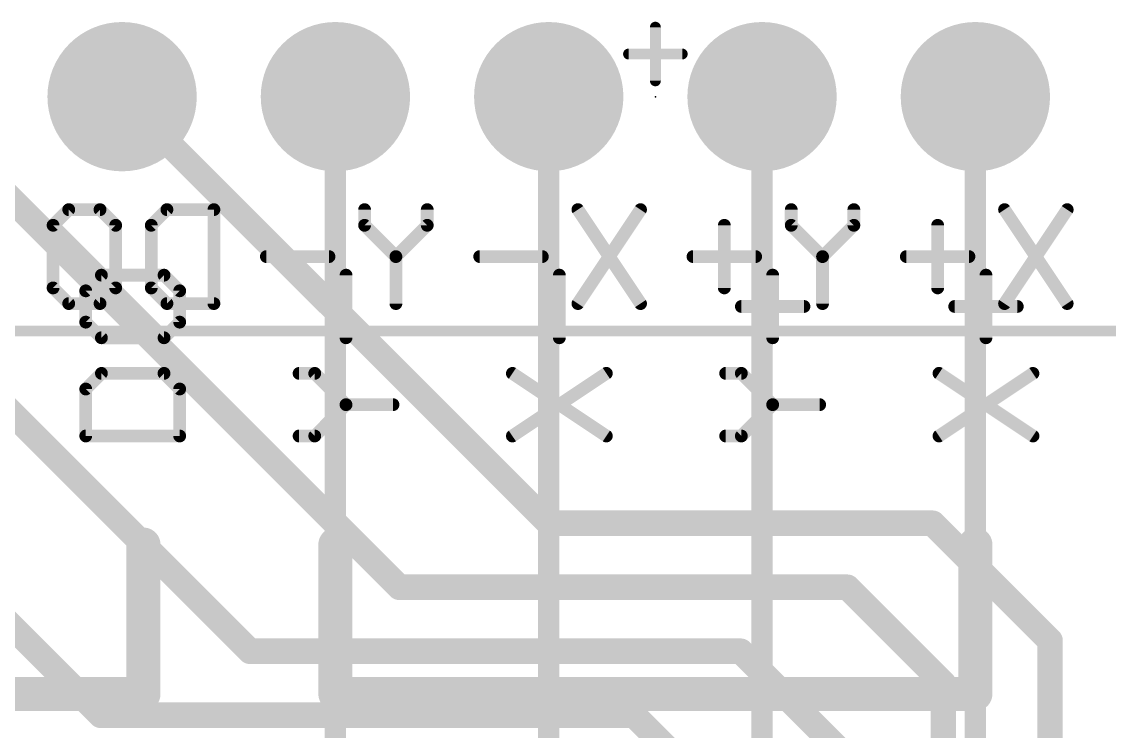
# Model space of a CAD drawing. Extents: x -37 to 43, y -51 to 71.
# Drawn here: x -7.54 to 5.4, y 42.74 to 51.18 of the extents above; entities that cross this region are included whole.
import ezdxf

# ---------------------------------------------------------------- set-up
doc = ezdxf.new("R2010")
doc.units = 0
for name, color, linetype in [('1', 12, 'CONTINUOUS'), ('16', 132, 'CONTINUOUS'), ('17', 110, 'CONTINUOUS'), ('21', 40, 'CONTINUOUS'), ('22', 6, 'CONTINUOUS'), ('23', 40, 'CONTINUOUS'), ('29', 253, 'CONTINUOUS'), ('47', 253, 'CONTINUOUS')]:
    doc.layers.add(name, color=color, linetype=linetype)

# ---------------------------------------------------------------- blocks, each defined once
blk = doc.blocks.new('ROUNDP')
at = {"const_width": 0.5}
blk.add_lwpolyline([(0, -0.25, 1), (0, 0.25, 1), (0, -0.25)], format="xyb", dxfattribs=at)

msp = doc.modelspace()

# ---------------------------------------------------------------- linework, layer by layer
at = {"layer": '1', "const_width": 0.3048}
for points in [[(-13.97, 50.292), (-6.604, 42.926)], [(-11.43, 50.292), (-4.826, 43.688)], [(-8.89, 50.292), (-3.048, 44.45)], [(-6.35, 50.292), (-1.27, 45.212)], [(-1.27, 45.212), (3.302, 45.212)], [(3.302, 45.212), (4.699, 43.815)], [(-3.048, 44.45), (2.286, 44.45)], [(2.286, 44.45), (3.429, 43.307)], [(4.699, 43.815), (4.699, 23.5712)], [(-4.826, 43.688), (1.016, 43.688)], [(1.016, 43.688), (2.159, 42.545)], [(3.429, 43.307), (3.429, 23.5712)], [(-6.604, 42.926), (-0.254, 42.926)], [(-0.254, 42.926), (0.889, 41.783)]]:
    msp.add_lwpolyline(points, dxfattribs=at)
at = {"layer": '1', "const_width": 0.1524}
for points in [[(-6.2961, 50.3459, 1), (-6.4039, 50.2381)], [(-1.27, 45.2882, 1), (-1.27, 45.1358)], [(-1.3239, 45.1581, 1), (-1.2161, 45.2659)], [(3.3559, 45.2659, 1), (3.2481, 45.1581)], [(3.302, 45.1358, 1), (3.302, 45.2882)], [(-3.048, 44.5262, 1), (-3.048, 44.3738)], [(-3.1019, 44.3961, 1), (-2.9941, 44.5039)], [(2.3399, 44.5039, 1), (2.2321, 44.3961)], [(2.286, 44.3738, 1), (2.286, 44.5262)], [(4.7752, 43.815, 1), (4.6228, 43.815)], [(4.6451, 43.7611, 1), (4.7529, 43.8689)], [(-4.826, 43.7642, 1), (-4.826, 43.6118)], [(-4.8799, 43.6341, 1), (-4.7721, 43.7419)], [(1.0699, 43.7419, 1), (0.9621, 43.6341)], [(1.016, 43.6118, 1), (1.016, 43.7642)], [(3.5052, 43.307, 1), (3.3528, 43.307)], [(3.3751, 43.2531, 1), (3.4829, 43.3609)], [(-6.604, 43.0022, 1), (-6.604, 42.8498)], [(-6.6579, 42.8721, 1), (-6.5501, 42.9799)], [(-0.2001, 42.9799, 1), (-0.3079, 42.8721)], [(-0.254, 42.8498, 1), (-0.254, 43.0022)]]:
    msp.add_lwpolyline(points, format="xyb", dxfattribs=at)
at = {"layer": '16', "const_width": 0.254}
for points in [[(-3.81, 11.938), (-3.81, 50.292)], [(-1.27, 11.938), (-1.27, 50.292)], [(1.27, 11.176), (1.27, 50.292)], [(3.81, 10.16), (3.81, 50.292)]]:
    msp.add_lwpolyline(points, dxfattribs=at)
at = {"layer": '16', "const_width": 0.127}
for points in [[(-3.7465, 50.292, 1), (-3.8735, 50.292)], [(-1.2065, 50.292, 1), (-1.3335, 50.292)], [(1.3335, 50.292, 1), (1.2065, 50.292)], [(3.8735, 50.292, 1), (3.7465, 50.292)]]:
    msp.add_lwpolyline(points, format="xyb", dxfattribs=at)
at = {"layer": '21'}
for points, const_width in [([(-6.7828, 47.9801), (-6.5963, 48.1665)], 0.1524), ([(-6.5963, 48.1665), (-5.8506, 48.1665)], 0.1524), ([(-5.8506, 47.4208), (-6.5963, 48.1665)], 0.1524), ([(-5.8506, 48.1665), (-5.6642, 47.9801)], 0.1524), ([(-3.6835, 47.4208), (-3.6835, 48.1665)], 0.1524), ([(-1.1435, 47.4208), (-1.1435, 48.1665)], 0.1524), ([(1.3965, 47.4208), (1.3965, 48.1665)], 0.1524), ([(3.9365, 47.4208), (3.9365, 48.1665)], 0.1524), ([(-6.7828, 47.6072), (-6.7828, 47.9801)], 0.1524), ([(-5.6642, 47.9801), (-5.6642, 47.6072)], 0.1524), ([(1.0237, 47.7936), (1.7694, 47.7936)], 0.1524), ([(3.5637, 47.7936), (4.3094, 47.7936)], 0.1524), ([(-6.5963, 47.4208), (-6.7828, 47.6072)], 0.1524), ([(-5.6642, 47.6072), (-5.8506, 47.4208)], 0.1524), ([(-5.8506, 47.4208), (-6.5963, 47.4208)], 0.1524), ([(-6.5963, 46.9971), (-6.7828, 46.8107)], 0.1524), ([(-5.8506, 46.9971), (-6.5963, 46.9971)], 0.1524), ([(-5.6642, 46.8107), (-5.8506, 46.9971)], 0.1524), ([(-4.0563, 46.9971), (-4.2428, 46.9971)], 0.1524), ([(-3.6835, 46.6243), (-4.0563, 46.9971)], 0.1524), ([(-1.7028, 46.2514), (-0.5842, 46.9971)], 0.1524), ([(-1.7028, 46.9971), (-0.5842, 46.2514)], 0.1524), ([(1.0237, 46.9971), (0.8372, 46.9971)], 0.1524), ([(1.3965, 46.6243), (1.0237, 46.9971)], 0.1524), ([(3.3772, 46.2514), (4.4958, 46.9971)], 0.1524), ([(3.3772, 46.9971), (4.4958, 46.2514)], 0.1524), ([(-6.7828, 46.8107), (-6.7828, 46.2514)], 0.1524), ([(-5.6642, 46.2514), (-5.6642, 46.8107)], 0.1524), ([(-4.0563, 46.2514), (-3.6835, 46.6243)], 0.1524), ([(-3.6835, 46.6243), (-3.1242, 46.6243)], 0.1524), ([(1.0237, 46.2514), (1.3965, 46.6243)], 0.1524), ([(1.3965, 46.6243), (1.9558, 46.6243)], 0.1524), ([(-6.7828, 46.2514), (-5.6642, 46.2514)], 0.1524), ([(-4.2428, 46.2514), (-4.0563, 46.2514)], 0.1524), ([(0.8372, 46.2514), (1.0237, 46.2514)], 0.1524), ([(-6.096, 43.18), (-6.096, 44.958)], 0.4064), ([(-3.81, 44.958), (-3.81, 43.18)], 0.4064), ([(3.81, 43.18), (3.81, 44.958)], 0.4064), ([(-24.13, 43.18), (-6.096, 43.18)], 0.4064), ([(-3.81, 43.18), (3.81, 43.18)], 0.4064)]:
    msp.add_lwpolyline(points, dxfattribs=dict(at, const_width=const_width))
for points, const_width in [([(-6.5963, 48.2046, 1), (-6.5963, 48.1284)], 0.0762), ([(-6.5694, 48.1934, 1), (-6.6233, 48.1396)], 0.0762), ([(-6.5694, 48.1396, 1), (-6.6233, 48.1934)], 0.0762), ([(-5.8237, 48.1934, 1), (-5.8776, 48.1396)], 0.0762), ([(-5.8506, 48.1284, 1), (-5.8506, 48.2046)], 0.0762), ([(-3.6454, 48.1665, 1), (-3.7216, 48.1665)], 0.0762), ([(-1.1054, 48.1665, 1), (-1.1816, 48.1665)], 0.0762), ([(1.4346, 48.1665, 1), (1.3584, 48.1665)], 0.0762), ([(3.9746, 48.1665, 1), (3.8984, 48.1665)], 0.0762), ([(-6.7447, 47.9801, 1), (-6.8209, 47.9801)], 0.0762), ([(-6.8097, 48.007, 1), (-6.7558, 47.9531)], 0.0762), ([(-5.6261, 47.9801, 1), (-5.7023, 47.9801)], 0.0762), ([(-5.6911, 47.9531, 1), (-5.6373, 48.007)], 0.0762), ([(1.0237, 47.8317, 1), (1.0237, 47.7555)], 0.0762), ([(1.7694, 47.7555, 1), (1.7694, 47.8317)], 0.0762), ([(3.5637, 47.8317, 1), (3.5637, 47.7555)], 0.0762), ([(4.3094, 47.7555, 1), (4.3094, 47.8317)], 0.0762), ([(-6.7558, 47.6342, 1), (-6.8097, 47.5803)], 0.0762), ([(-5.6373, 47.5803, 1), (-5.6911, 47.6342)], 0.0762), ([(-6.8209, 47.6072, 1), (-6.7447, 47.6072)], 0.0762), ([(-5.7023, 47.6072, 1), (-5.6261, 47.6072)], 0.0762), ([(-6.5963, 47.4589, 1), (-6.5963, 47.3827)], 0.0762), ([(-6.6233, 47.3939, 1), (-6.5694, 47.4477)], 0.0762), ([(-5.8776, 47.4477, 1), (-5.8237, 47.3939)], 0.0762), ([(-5.8776, 47.3939, 1), (-5.8237, 47.4477)], 0.0762), ([(-5.8506, 47.3827, 1), (-5.8506, 47.4589)], 0.0762), ([(-3.7216, 47.4208, 1), (-3.6454, 47.4208)], 0.0762), ([(-1.1816, 47.4208, 1), (-1.1054, 47.4208)], 0.0762), ([(1.3584, 47.4208, 1), (1.4346, 47.4208)], 0.0762), ([(3.8984, 47.4208, 1), (3.9746, 47.4208)], 0.0762), ([(-6.5963, 47.0352, 1), (-6.5963, 46.959)], 0.0762), ([(-6.5694, 46.9702, 1), (-6.6233, 47.024)], 0.0762), ([(-5.8237, 47.024, 1), (-5.8776, 46.9702)], 0.0762), ([(-5.8506, 46.959, 1), (-5.8506, 47.0352)], 0.0762), ([(-4.2428, 47.0352, 1), (-4.2428, 46.959)], 0.0762), ([(-4.0294, 47.024, 1), (-4.0833, 46.9702)], 0.0762), ([(-4.0563, 46.959, 1), (-4.0563, 47.0352)], 0.0762), ([(-1.6816, 47.0288, 1), (-1.7239, 46.9654)], 0.0762), ([(-0.5631, 46.9654, 1), (-0.6053, 47.0288)], 0.0762), ([(0.8372, 47.0352, 1), (0.8372, 46.959)], 0.0762), ([(1.0506, 47.024, 1), (0.9967, 46.9702)], 0.0762), ([(1.0237, 46.959, 1), (1.0237, 47.0352)], 0.0762), ([(3.3984, 47.0288, 1), (3.3561, 46.9654)], 0.0762), ([(4.5169, 46.9654, 1), (4.4747, 47.0288)], 0.0762), ([(-6.7447, 46.8107, 1), (-6.8209, 46.8107)], 0.0762), ([(-6.8097, 46.8376, 1), (-6.7558, 46.7837)], 0.0762), ([(-5.6261, 46.8107, 1), (-5.7023, 46.8107)], 0.0762), ([(-5.6911, 46.7837, 1), (-5.6373, 46.8376)], 0.0762), ([(-3.6835, 46.6624, 1), (-3.6835, 46.5862)], 0.0762), ([(-3.6565, 46.5973, 1), (-3.7104, 46.6512)], 0.0762), ([(-3.7104, 46.5973, 1), (-3.6565, 46.6512)], 0.0762), ([(-3.1242, 46.5862, 1), (-3.1242, 46.6624)], 0.0762), ([(1.3965, 46.6624, 1), (1.3965, 46.5862)], 0.0762), ([(1.4235, 46.5973, 1), (1.3696, 46.6512)], 0.0762), ([(1.3696, 46.5973, 1), (1.4235, 46.6512)], 0.0762), ([(1.9558, 46.5862, 1), (1.9558, 46.6624)], 0.0762), ([(-6.7828, 46.2895, 1), (-6.7828, 46.2133)], 0.0762), ([(-6.8209, 46.2514, 1), (-6.7447, 46.2514)], 0.0762), ([(-5.7023, 46.2514, 1), (-5.6261, 46.2514)], 0.0762), ([(-5.6642, 46.2133, 1), (-5.6642, 46.2895)], 0.0762), ([(-4.2428, 46.2895, 1), (-4.2428, 46.2133)], 0.0762), ([(-4.0833, 46.2783, 1), (-4.0294, 46.2245)], 0.0762), ([(-4.0563, 46.2133, 1), (-4.0563, 46.2895)], 0.0762), ([(-1.7239, 46.2831, 1), (-1.6816, 46.2197)], 0.0762), ([(-0.6053, 46.2197, 1), (-0.5631, 46.2831)], 0.0762), ([(0.8372, 46.2895, 1), (0.8372, 46.2133)], 0.0762), ([(0.9967, 46.2783, 1), (1.0506, 46.2245)], 0.0762), ([(1.0237, 46.2133, 1), (1.0237, 46.2895)], 0.0762), ([(3.3561, 46.2831, 1), (3.3984, 46.2197)], 0.0762), ([(4.4747, 46.2197, 1), (4.5169, 46.2831)], 0.0762), ([(-5.9944, 44.958, 1), (-6.1976, 44.958)], 0.2032), ([(-3.7084, 44.958, 1), (-3.9116, 44.958)], 0.2032), ([(3.9116, 44.958, 1), (3.7084, 44.958)], 0.2032), ([(-6.096, 43.0784, 1), (-6.096, 43.2816)], 0.2032), ([(-3.81, 43.2816, 1), (-3.81, 43.0784)], 0.2032), ([(3.81, 43.0784, 1), (3.81, 43.2816)], 0.2032), ([(-6.1976, 43.18, 1), (-5.9944, 43.18)], 0.2032), ([(-3.9116, 43.18, 1), (-3.7084, 43.18)], 0.2032), ([(3.7084, 43.18, 1), (3.9116, 43.18)], 0.2032)]:
    msp.add_lwpolyline(points, format="xyb", dxfattribs=dict(at, const_width=const_width))
at = {"layer": '22'}
for points, const_width in [([(-6.9855, 48.9468), (-7.1719, 48.7603)], 0.1524), ([(-6.6126, 48.9468), (-6.9855, 48.9468)], 0.1524), ([(-6.4262, 48.7603), (-6.6126, 48.9468)], 0.1524), ([(-6.0025, 48.7603), (-5.8161, 48.9468)], 0.1524), ([(-5.8161, 48.9468), (-5.2568, 48.9468)], 0.1524), ([(-5.2568, 48.9468), (-5.2568, 47.8282)], 0.1524), ([(-3.4625, 48.7603), (-3.4625, 48.9468)], 0.1524), ([(-2.7168, 48.9468), (-2.7168, 48.7603)], 0.1524), ([(-0.1768, 48.9468), (-0.9225, 47.8282)], 0.1524), ([(-0.9225, 48.9468), (-0.1768, 47.8282)], 0.1524), ([(1.6175, 48.7603), (1.6175, 48.9468)], 0.1524), ([(2.3632, 48.9468), (2.3632, 48.7603)], 0.1524), ([(4.9032, 48.9468), (4.1575, 47.8282)], 0.1524), ([(4.1575, 48.9468), (4.9032, 47.8282)], 0.1524), ([(-7.1719, 48.7603), (-7.1719, 48.0146)], 0.1524), ([(-6.4262, 48.0146), (-7.1719, 48.7603)], 0.1524), ([(-6.4262, 48.0146), (-6.4262, 48.7603)], 0.1524), ([(-6.0025, 48.0146), (-6.0025, 48.7603)], 0.1524), ([(-3.0897, 48.3875), (-3.4625, 48.7603)], 0.1524), ([(-2.7168, 48.7603), (-3.0897, 48.3875)], 0.1524), ([(0.821, 48.7603), (0.821, 48.0146)], 0.1524), ([(1.9903, 48.3875), (1.6175, 48.7603)], 0.1524), ([(2.3632, 48.7603), (1.9903, 48.3875)], 0.1524), ([(3.361, 48.7603), (3.361, 48.0146)], 0.1524), ([(-3.8862, 48.3875), (-4.6319, 48.3875)], 0.1524), ([(-3.0897, 48.3875), (-3.0897, 47.8282)], 0.1524), ([(-1.3462, 48.3875), (-2.0919, 48.3875)], 0.1524), ([(1.1938, 48.3875), (0.4481, 48.3875)], 0.1524), ([(1.9903, 48.3875), (1.9903, 47.8282)], 0.1524), ([(3.7338, 48.3875), (2.9881, 48.3875)], 0.1524), ([(-7.1719, 48.0146), (-6.9855, 47.8282)], 0.1524), ([(-6.6126, 47.8282), (-6.4262, 48.0146)], 0.1524), ([(-5.8161, 47.8282), (-6.0025, 48.0146)], 0.1524), ([(-6.9855, 47.8282), (-6.6126, 47.8282)], 0.1524), ([(-5.2568, 47.8282), (-5.8161, 47.8282)], 0.1524), ([(27.3, 47.5), (-27.3, 47.5)], 0.127)]:
    msp.add_lwpolyline(points, dxfattribs=dict(at, const_width=const_width))
at = {"layer": '22', "const_width": 0.0762}
for points in [[(-6.9855, 48.9849, 1), (-6.9855, 48.9087)], [(-6.9585, 48.9198, 1), (-7.0124, 48.9737)], [(-6.5857, 48.9737, 1), (-6.6396, 48.9198)], [(-6.6126, 48.9087, 1), (-6.6126, 48.9849)], [(-5.8161, 48.9849, 1), (-5.8161, 48.9087)], [(-5.7891, 48.9198, 1), (-5.843, 48.9737)], [(-5.2187, 48.9468, 1), (-5.2949, 48.9468)], [(-5.2568, 48.9087, 1), (-5.2568, 48.9849)], [(-3.4244, 48.9468, 1), (-3.5006, 48.9468)], [(-2.6787, 48.9468, 1), (-2.7549, 48.9468)], [(-0.8908, 48.9679, 1), (-0.9542, 48.9256)], [(-0.1451, 48.9256, 1), (-0.2085, 48.9679)], [(1.6556, 48.9468, 1), (1.5794, 48.9468)], [(2.4013, 48.9468, 1), (2.3251, 48.9468)], [(4.1892, 48.9679, 1), (4.1258, 48.9256)], [(4.9349, 48.9256, 1), (4.8715, 48.9679)], [(-7.1338, 48.7603, 1), (-7.21, 48.7603)], [(-7.145, 48.7873, 1), (-7.1988, 48.7334)], [(-7.1988, 48.7873, 1), (-7.145, 48.7334)], [(-6.3881, 48.7603, 1), (-6.4643, 48.7603)], [(-6.4531, 48.7334, 1), (-6.3993, 48.7873)], [(-5.9644, 48.7603, 1), (-6.0406, 48.7603)], [(-6.0294, 48.7873, 1), (-5.9756, 48.7334)], [(-3.4356, 48.7873, 1), (-3.4894, 48.7334)], [(-2.6899, 48.7334, 1), (-2.7437, 48.7873)], [(0.8591, 48.7603, 1), (0.7829, 48.7603)], [(1.6444, 48.7873, 1), (1.5906, 48.7334)], [(2.3901, 48.7334, 1), (2.3363, 48.7873)], [(3.3991, 48.7603, 1), (3.3229, 48.7603)], [(-3.5006, 48.7603, 1), (-3.4244, 48.7603)], [(-2.7549, 48.7603, 1), (-2.6787, 48.7603)], [(1.5794, 48.7603, 1), (1.6556, 48.7603)], [(2.3251, 48.7603, 1), (2.4013, 48.7603)], [(-4.6319, 48.4256, 1), (-4.6319, 48.3494)], [(-3.8862, 48.3494, 1), (-3.8862, 48.4256)], [(-3.0516, 48.3875, 1), (-3.1278, 48.3875)], [(-3.1166, 48.4144, 1), (-3.0627, 48.3605)], [(-3.1166, 48.3605, 1), (-3.0627, 48.4144)], [(-2.0919, 48.4256, 1), (-2.0919, 48.3494)], [(-1.3462, 48.3494, 1), (-1.3462, 48.4256)], [(0.4481, 48.4256, 1), (0.4481, 48.3494)], [(1.1938, 48.3494, 1), (1.1938, 48.4256)], [(2.0284, 48.3875, 1), (1.9522, 48.3875)], [(1.9634, 48.4144, 1), (2.0173, 48.3605)], [(1.9634, 48.3605, 1), (2.0173, 48.4144)], [(2.9881, 48.4256, 1), (2.9881, 48.3494)], [(3.7338, 48.3494, 1), (3.7338, 48.4256)], [(-7.145, 48.0416, 1), (-7.1988, 47.9877)], [(-7.21, 48.0146, 1), (-7.1338, 48.0146)], [(-6.4643, 48.0146, 1), (-6.3881, 48.0146)], [(-6.3993, 47.9877, 1), (-6.4531, 48.0416)], [(-6.4531, 47.9877, 1), (-6.3993, 48.0416)], [(-5.9756, 48.0416, 1), (-6.0294, 47.9877)], [(-6.0406, 48.0146, 1), (-5.9644, 48.0146)], [(0.7829, 48.0146, 1), (0.8591, 48.0146)], [(3.3229, 48.0146, 1), (3.3991, 48.0146)], [(-6.9855, 47.8663, 1), (-6.9855, 47.7901)], [(-7.0124, 47.8013, 1), (-6.9585, 47.8551)], [(-6.6396, 47.8551, 1), (-6.5857, 47.8013)], [(-6.6126, 47.7901, 1), (-6.6126, 47.8663)], [(-5.8161, 47.8663, 1), (-5.8161, 47.7901)], [(-5.843, 47.8013, 1), (-5.7891, 47.8551)], [(-5.2949, 47.8282, 1), (-5.2187, 47.8282)], [(-5.2568, 47.7901, 1), (-5.2568, 47.8663)], [(-3.1278, 47.8282, 1), (-3.0516, 47.8282)], [(-0.9542, 47.8493, 1), (-0.8908, 47.8071)], [(-0.2085, 47.8071, 1), (-0.1451, 47.8493)], [(1.9522, 47.8282, 1), (2.0284, 47.8282)], [(4.1258, 47.8493, 1), (4.1892, 47.8071)], [(4.8715, 47.8071, 1), (4.9349, 47.8493)]]:
    msp.add_lwpolyline(points, format="xyb", dxfattribs=at)
at = {"layer": '23'}
msp.add_point((0, 50.292), dxfattribs=at)
at = {"layer": '47', "const_width": 0.13}
for points in [[(0, 50.4808), (0, 51.1192)], [(-0.3192, 50.8), (0.3192, 50.8)]]:
    msp.add_lwpolyline(points, dxfattribs=at)
at = {"layer": '47', "const_width": 0.065}
for points in [[(0.0325, 51.1192, 1), (-0.0325, 51.1192)], [(-0.3192, 50.8325, 1), (-0.3192, 50.7675)], [(0.3192, 50.7675, 1), (0.3192, 50.8325)], [(-0.0325, 50.4808, 1), (0.0325, 50.4808)]]:
    msp.add_lwpolyline(points, format="xyb", dxfattribs=at)

# ---------------------------------------------------------------- block references
at = {"layer": '17', "xscale": 1.6764, "yscale": 1.6764, "rotation": 270}
for p in [(-6.35, 50.292), (-6.35, 50.292), (-3.81, 50.292), (-3.81, 50.292), (-1.27, 50.292), (-1.27, 50.292), (1.27, 50.292), (1.27, 50.292), (3.81, 50.292), (3.81, 50.292)]:
    msp.add_blockref('ROUNDP', p, dxfattribs=at)
at = {"layer": '29', "xscale": 1.778, "yscale": 1.778, "rotation": 270}
for p in [(-6.35, 50.292), (-3.81, 50.292), (-1.27, 50.292), (1.27, 50.292), (3.81, 50.292)]:
    msp.add_blockref('ROUNDP', p, dxfattribs=at)

doc.saveas('drawing.dxf')
